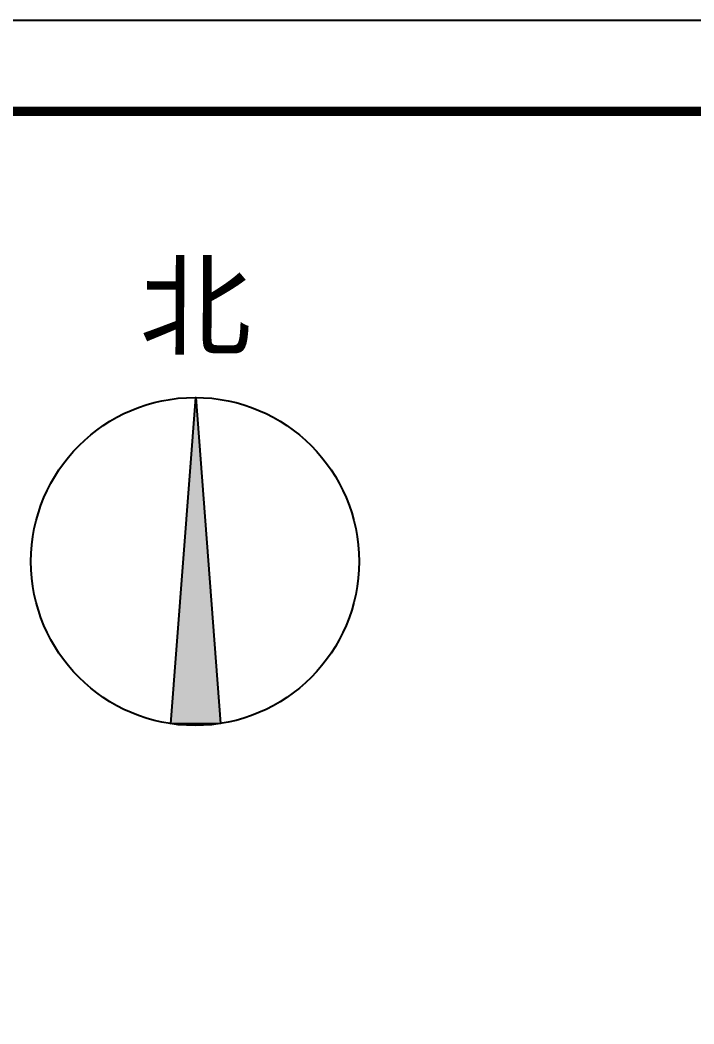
# Model space of a CAD drawing. Extents: x 1475400 to 1714963, y -629303 to -315532.
# Drawn here: x 1565841 to 1573233, y -365282 to -354266 of the extents above; entities that cross this region are included whole.
import ezdxf
from ezdxf.enums import TextEntityAlignment as Align

# ---------------------------------------------------------------- set-up
doc = ezdxf.new("R2010")
doc.units = 0
doc.header["$LTSCALE"] = 1000
for name, color, linetype in [('001代征绿地', 72, 'Continuous'), ('BTTK', 7, 'Continuous'), ('DIM_SYMB', 3, 'Continuous'), ('PLAN_经济指标表', 7, 'Continuous'), ('PUB_TITLE', 4, 'Continuous')]:
    doc.layers.add(name, color=color, linetype=linetype)
doc.styles.add('HZ(TK)', font='geniso.shx', dxfattribs={"width": 0.9, "bigfont": 'hztxt.shx'})
doc.styles.add('宋体', font='', dxfattribs={"width": 0.7, "height": 5})
doc.styles.get('宋体').set_extended_font_data('SimSun')

# ---------------------------------------------------------------- blocks, each defined once
blk = doc.blocks.new('vhtemplate_2019年新竖式图框_A1')
at = {"layer": 'PUB_TITLE', "color": 7}
blk.add_lwpolyline([(0, 594), (841, 594), (841, 0), (0, 0)], close=True, dxfattribs=at)
at = {"layer": 'PUB_TITLE', "const_width": 1}
blk.add_lwpolyline([(25, 10), (831, 10), (831, 584), (25, 584)], close=True, dxfattribs=at)
at = {"layer": 'BTTK', "color": 4, "style": 'HZ(TK)', "width": 0.9}
for tag, p in [('合作单位_001', (795.83, 509.44)), ('建设单位_001', (795.85, 207.44)), ('工程名称_001', (795.62, 174.44)), ('子项名称_001', (805.71, 157.94)), ('图纸名称_001', (795.45, 138.94))]:
    blk.add_attdef(tag, p, '', height=3.5, dxfattribs=at)
for tag, p in [('注册证书号', (808.5, 279)), ('注册印章号', (808.5, 271)), ('设计号', (806, 193)), ('图别', (789.75, 34)), ('图号', (822.25, 34)), ('版本号', (789.75, 26)), ('日期', (822.25, 26))]:
    blk.add_attdef(tag, text='', height=3.5, dxfattribs=at).set_placement(p, align=Align.MIDDLE)

msp = doc.modelspace()

# ---------------------------------------------------------------- hatches: boundary and pattern name
at = {"layer": '001代征绿地'}
h = msp.add_hatch(color=256, dxfattribs=at)
h.dxf.hatch_style = 1
h.paths.add_polyline_path([(1567494, -361987.4), (1567767.6, -358407.2), (1568041.1, -361985.1)])

# ---------------------------------------------------------------- linework, layer by layer
msp.add_lwpolyline([(1567494, -361987.4), (1567767.6, -358407.2), (1568041.1, -361985.1)], close=True, dxfattribs=at)
at = {"layer": 'DIM_SYMB'}
msp.add_circle((1567760.3, -360207.2), 1800, dxfattribs=at)

# ---------------------------------------------------------------- block references
at = {"xscale": 100.1, "yscale": 100.1, "zscale": 100.1}
msp.add_blockref('vhtemplate_2019年新竖式图框_A1', (1497262.7, -413725), dxfattribs=at)

# ---------------------------------------------------------------- texts
at = {"layer": 'PLAN_经济指标表', "style": '宋体'}
msp.add_text('北', height=900, rotation=359.76712, dxfattribs=at).set_placement((1567150.6, -357849.7))

doc.saveas('drawing.dxf')
